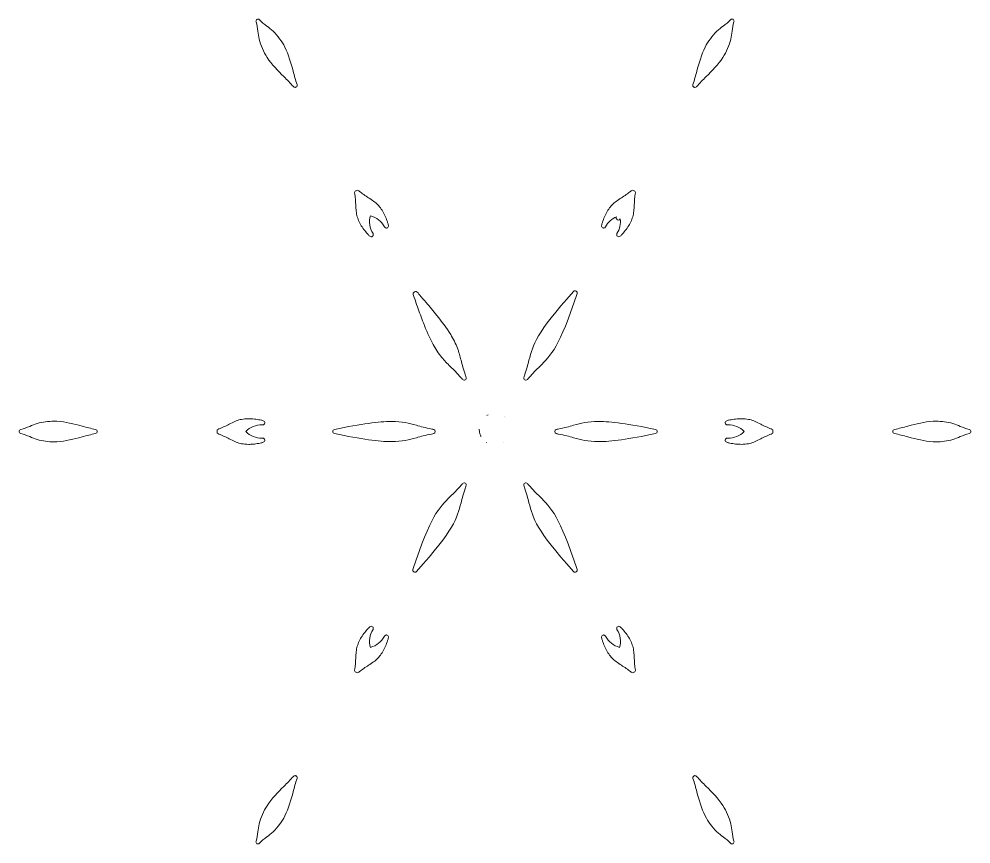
# Model space of a CAD drawing. Header units: inches. Extents: x -5 to 3122, y -2796 to 0.
# Drawn here: x 1123 to 2003, y -1948 to -1186 of the extents above; entities that cross this region are included whole.
import ezdxf

# ---------------------------------------------------------------- set-up
doc = ezdxf.new("R2010")
doc.units = ezdxf.units.IN
doc.header["$MEASUREMENT"] = 0
doc.layers.add('5', color=7, linetype='Continuous')

msp = doc.modelspace()

# ---------------------------------------------------------------- linework, layer by layer
at = {"layer": '5', "lineweight": 0}
for points, knots in [([(1379.12, -1248.51), (1378.81, -1248.68), (1378.48, -1248.77), (1378.14, -1248.77), (1377.6, -1248.77), (1377.06, -1248.54), (1376.68, -1248.1), (1373.88, -1244.91), (1370.78, -1241.81), (1367.78, -1238.82), (1362.3, -1233.34), (1356.63, -1227.68), (1352.31, -1221.01), (1348.98, -1215.86), (1346.51, -1210.19), (1344.98, -1204.17), (1344.35, -1201.68), (1344.06, -1199.21), (1343.78, -1196.81), (1343.42, -1193.78), (1343.09, -1190.91), (1342.1, -1188.21), (1341.78, -1187.32), (1342.14, -1186.33), (1342.96, -1185.86), (1343.26, -1185.68), (1343.6, -1185.6), (1343.93, -1185.6), (1344.49, -1185.6), (1345.04, -1185.84), (1345.42, -1186.29), (1347.28, -1188.5), (1349.59, -1190.23), (1352.04, -1192.06), (1353.96, -1193.5), (1355.95, -1194.99), (1357.78, -1196.77), (1362.24, -1201.11), (1365.91, -1206.08), (1368.71, -1211.55), (1372.32, -1218.62), (1374.39, -1226.36), (1376.39, -1233.84), (1377.49, -1237.94), (1378.62, -1242.17), (1379.99, -1246.2), (1380.28, -1247.07), (1379.92, -1248.04), (1379.12, -1248.51)], [0, 0, 0, 0, 1, 1, 1, 2, 2, 2, 3, 3, 3, 4, 4, 4, 5, 5, 5, 6, 6, 6, 7, 7, 7, 8, 8, 8, 9, 9, 9, 10, 10, 10, 11, 11, 11, 12, 12, 12, 13, 13, 13, 14, 14, 14, 15, 15, 15, 16, 16, 16, 16]), ([(1746.01, -1246.21), (1747.37, -1242.18), (1748.5, -1237.94), (1749.6, -1233.84), (1751.6, -1226.36), (1753.67, -1218.62), (1757.29, -1211.54), (1760.08, -1206.08), (1763.76, -1201.11), (1768.21, -1196.77), (1770.04, -1194.98), (1772.03, -1193.5), (1773.96, -1192.06), (1776.41, -1190.22), (1778.73, -1188.49), (1780.58, -1186.27), (1780.96, -1185.82), (1781.52, -1185.58), (1782.08, -1185.58), (1782.41, -1185.58), (1782.74, -1185.66), (1783.05, -1185.84), (1783.87, -1186.31), (1784.23, -1187.3), (1783.9, -1188.19), (1782.91, -1190.9), (1782.58, -1193.77), (1782.22, -1196.81), (1781.94, -1199.21), (1781.65, -1201.68), (1781.02, -1204.17), (1779.49, -1210.19), (1777.02, -1215.86), (1773.69, -1221.01), (1769.37, -1227.68), (1763.71, -1233.34), (1758.22, -1238.82), (1755.22, -1241.82), (1752.12, -1244.92), (1749.31, -1248.12), (1748.93, -1248.55), (1748.39, -1248.78), (1747.85, -1248.78), (1747.52, -1248.78), (1747.18, -1248.69), (1746.88, -1248.52), (1746.07, -1248.05), (1745.71, -1247.09), (1746.01, -1246.21)], [0, 0, 0, 0, 1, 1, 1, 2, 2, 2, 3, 3, 3, 4, 4, 4, 5, 5, 5, 6, 6, 6, 7, 7, 7, 8, 8, 8, 9, 9, 9, 10, 10, 10, 11, 11, 11, 12, 12, 12, 13, 13, 13, 14, 14, 14, 15, 15, 15, 16, 16, 16, 16]), ([(1463.29, -1378.72), (1463.06, -1378.81), (1462.82, -1378.85), (1462.58, -1378.85), (1461.9, -1378.85), (1461.24, -1378.49), (1460.89, -1377.85), (1457.89, -1372.5), (1453.48, -1369), (1447.77, -1367.42), (1446.28, -1373.16), (1447.11, -1378.72), (1450.25, -1383.99), (1450.75, -1384.83), (1450.55, -1385.9), (1449.79, -1386.51), (1449.44, -1386.8), (1449.01, -1386.94), (1448.58, -1386.94), (1448.09, -1386.94), (1447.61, -1386.76), (1447.24, -1386.4), (1446.9, -1386.08), (1446.56, -1385.75), (1446.23, -1385.43), (1446.2, -1385.4), (1446.17, -1385.38), (1446.14, -1385.35), (1445.53, -1384.67), (1444.91, -1384), (1444.32, -1383.31), (1443.12, -1381.93), (1441.99, -1380.48), (1440.96, -1379.02), (1438.75, -1375.87), (1437.1, -1372.71), (1436.06, -1369.63), (1435.51, -1368.02), (1435.09, -1366.34), (1434.81, -1364.58), (1434.59, -1363.01), (1434.44, -1361.14), (1434.36, -1359.05), (1434.36, -1359.05), (1434.28, -1357.65), (1434.28, -1357.65), (1434.11, -1354.25), (1433.93, -1350.73), (1433.27, -1347.19), (1433.27, -1347.19), (1433.18, -1346.73), (1433.18, -1346.73), (1432.99, -1345.79), (1433.51, -1344.86), (1434.41, -1344.53), (1434.45, -1344.51), (1434.48, -1344.49), (1434.52, -1344.47), (1434.52, -1344.47), (1434.52, -1344.47), (1434.52, -1344.47), (1434.56, -1344.45), (1434.59, -1344.43), (1434.63, -1344.4), (1434.99, -1344.1), (1435.43, -1343.95), (1435.87, -1343.95), (1436.32, -1343.95), (1436.78, -1344.11), (1437.14, -1344.43), (1437.14, -1344.43), (1437.5, -1344.75), (1437.5, -1344.75), (1440.23, -1347.08), (1443.19, -1349), (1446.05, -1350.85), (1446.05, -1350.85), (1447.2, -1351.6), (1447.2, -1351.6), (1449, -1352.73), (1450.54, -1353.8), (1451.83, -1354.8), (1453.18, -1355.9), (1454.42, -1357.1), (1455.54, -1358.38), (1457.68, -1360.82), (1459.59, -1363.83), (1461.22, -1367.32), (1461.97, -1368.95), (1462.66, -1370.65), (1463.26, -1372.38), (1463.56, -1373.24), (1463.83, -1374.1), (1464.11, -1374.98), (1464.12, -1375.01), (1464.13, -1375.05), (1464.14, -1375.09), (1464.25, -1375.54), (1464.37, -1375.99), (1464.48, -1376.45), (1464.7, -1377.4), (1464.2, -1378.36), (1463.29, -1378.72)], [0, 0, 0, 0, 1, 1, 1, 2, 2, 2, 3, 3, 3, 4, 4, 4, 5, 5, 5, 6, 6, 6, 7, 7, 7, 8, 8, 8, 9, 9, 9, 10, 10, 10, 11, 11, 11, 12, 12, 12, 13, 13, 13, 14, 14, 14, 15, 15, 15, 16, 16, 16, 17, 17, 17, 18, 18, 18, 19, 19, 19, 20, 20, 20, 21, 21, 21, 22, 22, 22, 23, 23, 23, 24, 24, 24, 25, 25, 25, 26, 26, 26, 27, 27, 27, 28, 28, 28, 29, 29, 29, 30, 30, 30, 31, 31, 31, 32, 32, 32, 33, 33, 33, 34, 34, 34, 34]), ([(1661.53, -1376.44), (1661.64, -1375.98), (1661.75, -1375.53), (1661.86, -1375.09), (1661.87, -1375.05), (1661.88, -1375.01), (1661.89, -1374.98), (1662.17, -1374.1), (1662.44, -1373.24), (1662.74, -1372.38), (1663.34, -1370.65), (1664.03, -1368.95), (1664.78, -1367.32), (1666.41, -1363.83), (1668.32, -1360.82), (1670.46, -1358.38), (1671.58, -1357.1), (1672.83, -1355.9), (1674.21, -1354.78), (1675.45, -1353.8), (1677, -1352.74), (1678.78, -1351.62), (1678.78, -1351.62), (1679.95, -1350.85), (1679.95, -1350.85), (1682.81, -1349), (1685.77, -1347.09), (1688.51, -1344.75), (1688.51, -1344.75), (1688.86, -1344.43), (1688.86, -1344.43), (1689.22, -1344.11), (1689.68, -1343.95), (1690.14, -1343.95), (1690.58, -1343.95), (1691.02, -1344.1), (1691.38, -1344.4), (1691.41, -1344.43), (1691.44, -1344.45), (1691.48, -1344.47), (1691.48, -1344.47), (1691.56, -1344.51), (1691.6, -1344.53), (1692.48, -1344.86), (1693, -1345.78), (1692.82, -1346.71), (1692.82, -1346.71), (1692.72, -1347.19), (1692.72, -1347.19), (1692.07, -1350.72), (1691.89, -1354.23), (1691.72, -1357.63), (1691.72, -1357.63), (1691.64, -1359.01), (1691.64, -1359.01), (1691.56, -1361.13), (1691.41, -1363), (1691.18, -1364.62), (1690.91, -1366.34), (1690.49, -1368.02), (1689.94, -1369.63), (1688.9, -1372.71), (1687.25, -1375.86), (1685.04, -1379.02), (1684.01, -1380.48), (1682.88, -1381.93), (1681.68, -1383.32), (1681.08, -1384), (1680.47, -1384.67), (1679.85, -1385.35), (1679.83, -1385.37), (1679.74, -1385.46), (1679.72, -1385.48), (1679.4, -1385.79), (1679.09, -1386.09), (1678.77, -1386.39), (1678.39, -1386.75), (1677.91, -1386.93), (1677.43, -1386.93), (1677, -1386.93), (1676.57, -1386.79), (1676.21, -1386.5), (1675.46, -1385.9), (1675.26, -1384.82), (1675.76, -1383.99), (1678.35, -1379.62), (1679.37, -1375.04), (1678.79, -1370.34), (1678.79, -1370.34), (1678.72, -1370.45), (1678.72, -1370.45), (1678.36, -1371.08), (1677.71, -1371.43), (1677.04, -1371.43), (1676.71, -1371.43), (1676.37, -1371.34), (1676.07, -1371.17), (1675.13, -1370.63), (1674.82, -1369.44), (1675.35, -1368.51), (1675.35, -1368.51), (1675.42, -1368.39), (1675.42, -1368.39), (1671.06, -1370.24), (1667.6, -1373.41), (1665.12, -1377.84), (1664.76, -1378.47), (1664.11, -1378.84), (1663.42, -1378.84), (1663.18, -1378.84), (1662.94, -1378.8), (1662.71, -1378.71), (1661.81, -1378.35), (1661.3, -1377.38), (1661.53, -1376.44)], [0, 0, 0, 0, 1, 1, 1, 2, 2, 2, 3, 3, 3, 4, 4, 4, 5, 5, 5, 6, 6, 6, 7, 7, 7, 8, 8, 8, 9, 9, 9, 10, 10, 10, 11, 11, 11, 12, 12, 12, 13, 13, 13, 14, 14, 14, 15, 15, 15, 16, 16, 16, 17, 17, 17, 18, 18, 18, 19, 19, 19, 20, 20, 20, 21, 21, 21, 22, 22, 22, 23, 23, 23, 24, 24, 24, 25, 25, 25, 26, 26, 26, 27, 27, 27, 28, 28, 28, 29, 29, 29, 30, 30, 30, 31, 31, 31, 32, 32, 32, 33, 33, 33, 34, 34, 34, 35, 35, 35, 36, 36, 36, 37, 37, 37, 38, 38, 38, 38]), ([(1535.42, -1519.23), (1535.11, -1519.41), (1534.78, -1519.49), (1534.45, -1519.49), (1533.92, -1519.49), (1533.39, -1519.28), (1533.01, -1518.86), (1533.01, -1518.86), (1532.62, -1518.43), (1532.62, -1518.43), (1532.34, -1518.13), (1532.06, -1517.83), (1531.78, -1517.53), (1531.75, -1517.5), (1531.73, -1517.48), (1531.71, -1517.45), (1527.91, -1513.01), (1524.6, -1509.77), (1521.69, -1506.91), (1518.93, -1504.2), (1516.19, -1501.49), (1513.73, -1498.51), (1510.7, -1494.85), (1508.14, -1490.84), (1505.87, -1486.67), (1502.35, -1480.19), (1499.46, -1473.36), (1496.78, -1466.5), (1494.87, -1461.63), (1493.07, -1456.71), (1491.34, -1451.76), (1490.31, -1448.84), (1489.31, -1445.9), (1488.32, -1442.96), (1488.01, -1442.03), (1487.19, -1440.59), (1487.31, -1439.5), (1487.33, -1439.36), (1487.36, -1439.22), (1487.41, -1439.1), (1487.79, -1438.15), (1489.13, -1437.32), (1490.16, -1437.57), (1491.32, -1437.86), (1492.49, -1439.83), (1493.29, -1440.73), (1495.31, -1443.03), (1497.33, -1445.34), (1499.32, -1447.66), (1502.69, -1451.59), (1506.01, -1455.56), (1509.24, -1459.61), (1513.79, -1465.32), (1518.21, -1471.17), (1522.02, -1477.41), (1524.48, -1481.43), (1526.65, -1485.63), (1528.31, -1490.05), (1529.66, -1493.66), (1530.64, -1497.39), (1531.6, -1501.12), (1531.6, -1501.14), (1531.61, -1501.16), (1531.61, -1501.18), (1532.63, -1505.13), (1533.79, -1509.61), (1535.73, -1515.13), (1535.74, -1515.16), (1535.75, -1515.19), (1535.76, -1515.22), (1535.88, -1515.62), (1536.01, -1516.02), (1536.13, -1516.42), (1536.13, -1516.42), (1536.3, -1516.97), (1536.3, -1516.97), (1536.57, -1517.83), (1536.21, -1518.77), (1535.42, -1519.23)], [0, 0, 0, 0, 1, 1, 1, 2, 2, 2, 3, 3, 3, 4, 4, 4, 5, 5, 5, 6, 6, 6, 7, 7, 7, 8, 8, 8, 9, 9, 9, 10, 10, 10, 11, 11, 11, 12, 12, 12, 13, 13, 13, 14, 14, 14, 15, 15, 15, 16, 16, 16, 17, 17, 17, 18, 18, 18, 19, 19, 19, 20, 20, 20, 21, 21, 21, 22, 22, 22, 23, 23, 23, 24, 24, 24, 25, 25, 25, 26, 26, 26, 26]), ([(1589.7, -1516.96), (1589.7, -1516.96), (1589.87, -1516.4), (1589.87, -1516.4), (1590, -1516.01), (1590.12, -1515.62), (1590.24, -1515.23), (1590.25, -1515.19), (1590.26, -1515.16), (1590.27, -1515.13), (1592.21, -1509.62), (1593.37, -1505.13), (1594.39, -1501.18), (1598.2, -1486.39), (1600.72, -1476.63), (1635.55, -1437.53), (1635.93, -1437.1), (1636.46, -1436.88), (1637.01, -1436.88), (1637.34, -1436.88), (1637.67, -1436.96), (1637.98, -1437.14), (1638.78, -1437.6), (1639.14, -1438.56), (1638.85, -1439.43), (1622.41, -1489.15), (1615.21, -1496.21), (1604.31, -1506.91), (1601.4, -1509.77), (1598.09, -1513.01), (1594.29, -1517.45), (1594.27, -1517.48), (1594.25, -1517.5), (1594.22, -1517.52), (1593.93, -1517.83), (1593.65, -1518.14), (1593.37, -1518.45), (1593.37, -1518.45), (1592.99, -1518.86), (1592.99, -1518.86), (1592.61, -1519.27), (1592.08, -1519.49), (1591.56, -1519.49), (1591.22, -1519.49), (1590.89, -1519.4), (1590.58, -1519.23), (1589.8, -1518.77), (1589.43, -1517.83), (1589.7, -1516.96)], [0, 0, 0, 0, 1, 1, 1, 2, 2, 2, 3, 3, 3, 4, 4, 4, 5, 5, 5, 6, 6, 6, 7, 7, 7, 8, 8, 8, 9, 9, 9, 10, 10, 10, 11, 11, 11, 12, 12, 12, 13, 13, 13, 14, 14, 14, 15, 15, 15, 16, 16, 16, 16]), ([(1193.66, -1568.91), (1189.5, -1569.74), (1185.26, -1570.88), (1181.17, -1571.98), (1173.69, -1573.99), (1165.95, -1576.07), (1158.02, -1576.47), (1157.09, -1576.52), (1156.14, -1576.54), (1155.2, -1576.54), (1150, -1576.54), (1144.81, -1575.82), (1139.76, -1574.4), (1137.29, -1573.7), (1135.01, -1572.72), (1132.79, -1571.76), (1130.01, -1570.56), (1127.38, -1569.43), (1124.56, -1568.92), (1123.63, -1568.75), (1122.96, -1567.95), (1122.96, -1567.01), (1122.96, -1566.06), (1123.63, -1565.26), (1124.56, -1565.09), (1127.38, -1564.58), (1130.01, -1563.45), (1132.8, -1562.25), (1135.01, -1561.29), (1137.29, -1560.31), (1139.76, -1559.61), (1144.81, -1558.19), (1150, -1557.47), (1155.19, -1557.47), (1156.13, -1557.47), (1157.08, -1557.49), (1158.02, -1557.54), (1165.95, -1557.94), (1173.69, -1560.02), (1181.17, -1562.03), (1185.27, -1563.13), (1189.5, -1564.27), (1193.66, -1565.1), (1194.58, -1565.28), (1195.23, -1566.08), (1195.23, -1567.01), (1195.23, -1567.93), (1194.58, -1568.73), (1193.66, -1568.91)], [0, 0, 0, 0, 1, 1, 1, 2, 2, 2, 3, 3, 3, 4, 4, 4, 5, 5, 5, 6, 6, 6, 7, 7, 7, 8, 8, 8, 9, 9, 9, 10, 10, 10, 11, 11, 11, 12, 12, 12, 13, 13, 13, 14, 14, 14, 15, 15, 15, 16, 16, 16, 16]), ([(1348.71, -1576.96), (1348.3, -1577.08), (1347.89, -1577.2), (1347.48, -1577.31), (1347.48, -1577.31), (1347.29, -1577.37), (1347.25, -1577.38), (1346.36, -1577.57), (1345.47, -1577.77), (1344.58, -1577.94), (1342.77, -1578.29), (1340.95, -1578.54), (1339.18, -1578.7), (1337.85, -1578.82), (1336.55, -1578.88), (1335.3, -1578.88), (1332.94, -1578.88), (1330.68, -1578.67), (1328.6, -1578.25), (1326.94, -1577.93), (1325.27, -1577.45), (1323.6, -1576.81), (1322.13, -1576.22), (1320.43, -1575.41), (1318.58, -1574.43), (1318.58, -1574.43), (1317.34, -1573.8), (1317.34, -1573.8), (1314.3, -1572.25), (1311.16, -1570.65), (1307.77, -1569.45), (1307.77, -1569.45), (1307.32, -1569.3), (1307.32, -1569.3), (1306.42, -1568.99), (1305.88, -1568.08), (1306.03, -1567.14), (1306.04, -1567.09), (1306.04, -1567.05), (1306.04, -1567), (1306.04, -1566.96), (1306.04, -1566.92), (1306.03, -1566.87), (1305.88, -1565.94), (1306.42, -1565.02), (1307.32, -1564.71), (1307.32, -1564.71), (1307.78, -1564.56), (1307.78, -1564.56), (1311.16, -1563.36), (1314.3, -1561.76), (1317.33, -1560.21), (1317.33, -1560.21), (1318.55, -1559.59), (1318.55, -1559.59), (1320.44, -1558.6), (1322.14, -1557.79), (1323.64, -1557.18), (1325.27, -1556.56), (1326.93, -1556.08), (1328.6, -1555.76), (1330.68, -1555.34), (1332.94, -1555.13), (1335.3, -1555.13), (1336.55, -1555.13), (1337.85, -1555.19), (1339.18, -1555.31), (1340.96, -1555.47), (1342.78, -1555.72), (1344.58, -1556.07), (1345.47, -1556.24), (1346.36, -1556.44), (1347.25, -1556.63), (1347.29, -1556.64), (1347.33, -1556.65), (1347.37, -1556.66), (1347.81, -1556.79), (1348.26, -1556.92), (1348.71, -1557.05), (1349.65, -1557.33), (1350.23, -1558.25), (1350.08, -1559.21), (1349.94, -1560.16), (1349.12, -1560.86), (1348.16, -1560.86), (1348.15, -1560.86), (1347.78, -1560.86), (1347.78, -1560.86), (1341.8, -1560.86), (1336.68, -1562.93), (1332.54, -1567), (1336.68, -1571.08), (1341.8, -1573.15), (1347.78, -1573.15), (1347.78, -1573.15), (1348.15, -1573.15), (1348.16, -1573.15), (1349.12, -1573.15), (1349.94, -1573.85), (1350.09, -1574.8), (1350.23, -1575.76), (1349.65, -1576.68), (1348.71, -1576.96)], [0, 0, 0, 0, 1, 1, 1, 2, 2, 2, 3, 3, 3, 4, 4, 4, 5, 5, 5, 6, 6, 6, 7, 7, 7, 8, 8, 8, 9, 9, 9, 10, 10, 10, 11, 11, 11, 12, 12, 12, 13, 13, 13, 14, 14, 14, 15, 15, 15, 16, 16, 16, 17, 17, 17, 18, 18, 18, 19, 19, 19, 20, 20, 20, 21, 21, 21, 22, 22, 22, 23, 23, 23, 24, 24, 24, 25, 25, 25, 26, 26, 26, 27, 27, 27, 28, 28, 28, 29, 29, 29, 30, 30, 30, 31, 31, 31, 32, 32, 32, 33, 33, 33, 34, 34, 34, 34]), ([(1506.3, -1568.91), (1506.3, -1568.91), (1504.93, -1569.21), (1504.43, -1569.33), (1498.69, -1570.4), (1494.23, -1571.64), (1490.3, -1572.73), (1483.33, -1574.67), (1477.31, -1576.35), (1467.32, -1576.35), (1455.69, -1576.35), (1439.43, -1574.05), (1414.59, -1568.91), (1413.69, -1568.72), (1413.04, -1567.93), (1413.04, -1567), (1413.04, -1566.08), (1413.69, -1565.29), (1414.59, -1565.1), (1439.43, -1559.96), (1455.69, -1557.66), (1467.32, -1557.66), (1477.31, -1557.66), (1483.33, -1559.34), (1490.3, -1561.27), (1494.26, -1562.38), (1498.74, -1563.62), (1504.54, -1564.7), (1504.57, -1564.71), (1504.6, -1564.71), (1504.64, -1564.72), (1505.19, -1564.85), (1505.74, -1564.98), (1506.3, -1565.11), (1507.19, -1565.31), (1507.82, -1566.1), (1507.82, -1567.01), (1507.82, -1567.92), (1507.19, -1568.71), (1506.3, -1568.91)], [0, 0, 0, 0, 1, 1, 1, 2, 2, 2, 3, 3, 3, 4, 4, 4, 5, 5, 5, 6, 6, 6, 7, 7, 7, 8, 8, 8, 9, 9, 9, 10, 10, 10, 11, 11, 11, 12, 12, 12, 13, 13, 13, 13]), ([(1555.73, -1552.14), (1555.64, -1552.18), (1555.56, -1552.24), (1555.48, -1552.29), (1555.56, -1552.24), (1555.64, -1552.18), (1555.73, -1552.14)], [0, 0, 0, 0, 1, 1, 1, 2, 2, 2, 2]), ([(1556.77, -1551.6), (1556.68, -1551.64), (1556.59, -1551.68), (1556.51, -1551.72), (1556.59, -1551.68), (1556.68, -1551.64), (1556.77, -1551.6)], [0, 0, 0, 0, 1, 1, 1, 2, 2, 2, 2]), ([(1571.46, -1552.9), (1571.46, -1552.9), (1571.46, -1552.9), (1571.46, -1552.9), (1571.46, -1552.9), (1571.46, -1552.9), (1571.46, -1552.9)], [0, 0, 0, 0, 1, 1, 1, 2, 2, 2, 2]), ([(1572.55, -1553.76), (1572.54, -1553.75), (1572.53, -1553.74), (1572.52, -1553.73), (1572.53, -1553.74), (1572.54, -1553.75), (1572.55, -1553.76)], [0, 0, 0, 0, 1, 1, 1, 2, 2, 2, 2]), ([(1711.41, -1568.91), (1686.57, -1574.05), (1670.31, -1576.34), (1658.68, -1576.34), (1648.69, -1576.34), (1642.67, -1574.67), (1635.7, -1572.73), (1631.77, -1571.64), (1627.31, -1570.4), (1621.56, -1569.33), (1621.53, -1569.32), (1621.49, -1569.31), (1621.46, -1569.31), (1621.07, -1569.21), (1620.67, -1569.12), (1620.27, -1569.03), (1620.27, -1569.03), (1619.7, -1568.9), (1619.7, -1568.9), (1618.81, -1568.7), (1618.18, -1567.92), (1618.18, -1567.01), (1618.18, -1566.1), (1618.81, -1565.31), (1619.7, -1565.11), (1620.24, -1564.98), (1620.79, -1564.86), (1621.34, -1564.72), (1621.37, -1564.72), (1621.4, -1564.71), (1621.43, -1564.7), (1627.24, -1563.63), (1631.74, -1562.38), (1635.7, -1561.27), (1642.67, -1559.34), (1648.69, -1557.66), (1658.68, -1557.66), (1670.31, -1557.66), (1686.57, -1559.95), (1711.41, -1565.1), (1712.31, -1565.28), (1712.96, -1566.08), (1712.96, -1567), (1712.96, -1567.93), (1712.31, -1568.72), (1711.41, -1568.91)], [0, 0, 0, 0, 1, 1, 1, 2, 2, 2, 3, 3, 3, 4, 4, 4, 5, 5, 5, 6, 6, 6, 7, 7, 7, 8, 8, 8, 9, 9, 9, 10, 10, 10, 11, 11, 11, 12, 12, 12, 13, 13, 13, 14, 14, 14, 15, 15, 15, 15]), ([(1819.97, -1567.12), (1820.13, -1568.06), (1819.59, -1568.98), (1818.68, -1569.29), (1818.68, -1569.29), (1818.22, -1569.44), (1818.22, -1569.44), (1814.84, -1570.64), (1811.71, -1572.24), (1808.68, -1573.79), (1808.68, -1573.79), (1807.45, -1574.42), (1807.45, -1574.42), (1805.56, -1575.41), (1803.87, -1576.21), (1802.36, -1576.82), (1800.73, -1577.44), (1799.07, -1577.92), (1797.41, -1578.25), (1795.32, -1578.67), (1793.07, -1578.87), (1790.7, -1578.87), (1789.45, -1578.87), (1788.15, -1578.82), (1786.82, -1578.7), (1785.04, -1578.54), (1783.22, -1578.28), (1781.42, -1577.94), (1780.53, -1577.77), (1779.64, -1577.57), (1778.75, -1577.37), (1778.71, -1577.36), (1778.51, -1577.31), (1778.51, -1577.31), (1778.1, -1577.19), (1777.7, -1577.08), (1777.28, -1576.95), (1776.35, -1576.68), (1775.77, -1575.75), (1775.92, -1574.79), (1776.06, -1573.84), (1776.88, -1573.14), (1777.84, -1573.14), (1777.85, -1573.14), (1778.22, -1573.14), (1778.22, -1573.14), (1784.2, -1573.14), (1789.32, -1571.08), (1793.46, -1567), (1789.32, -1562.92), (1784.2, -1560.86), (1778.22, -1560.86), (1778.22, -1560.86), (1777.85, -1560.86), (1777.84, -1560.86), (1776.88, -1560.86), (1776.06, -1560.16), (1775.92, -1559.21), (1775.77, -1558.25), (1776.35, -1557.32), (1777.29, -1557.05), (1777.71, -1556.92), (1778.14, -1556.8), (1778.63, -1556.66), (1778.67, -1556.65), (1778.71, -1556.64), (1778.75, -1556.63), (1779.64, -1556.43), (1780.53, -1556.24), (1781.42, -1556.06), (1783.22, -1555.72), (1785.04, -1555.46), (1786.83, -1555.3), (1788.15, -1555.19), (1789.45, -1555.13), (1790.7, -1555.13), (1793.06, -1555.13), (1795.32, -1555.34), (1797.4, -1555.75), (1799.07, -1556.08), (1800.74, -1556.56), (1802.4, -1557.19), (1803.87, -1557.79), (1805.57, -1558.59), (1807.42, -1559.57), (1807.42, -1559.57), (1808.67, -1560.21), (1808.67, -1560.21), (1811.7, -1561.76), (1814.84, -1563.36), (1818.23, -1564.56), (1818.23, -1564.56), (1818.68, -1564.71), (1818.68, -1564.71), (1819.59, -1565.02), (1820.13, -1565.94), (1819.97, -1566.88), (1819.96, -1566.92), (1819.96, -1566.96), (1819.96, -1567), (1819.96, -1567.04), (1819.96, -1567.08), (1819.97, -1567.12)], [0, 0, 0, 0, 1, 1, 1, 2, 2, 2, 3, 3, 3, 4, 4, 4, 5, 5, 5, 6, 6, 6, 7, 7, 7, 8, 8, 8, 9, 9, 9, 10, 10, 10, 11, 11, 11, 12, 12, 12, 13, 13, 13, 14, 14, 14, 15, 15, 15, 16, 16, 16, 17, 17, 17, 18, 18, 18, 19, 19, 19, 20, 20, 20, 21, 21, 21, 22, 22, 22, 23, 23, 23, 24, 24, 24, 25, 25, 25, 26, 26, 26, 27, 27, 27, 28, 28, 28, 29, 29, 29, 30, 30, 30, 31, 31, 31, 32, 32, 32, 33, 33, 33, 34, 34, 34, 34]), ([(2001.44, -1568.91), (1998.62, -1569.42), (1995.99, -1570.56), (1993.21, -1571.76), (1990.99, -1572.71), (1988.71, -1573.7), (1986.24, -1574.39), (1981.19, -1575.81), (1976, -1576.54), (1970.8, -1576.54), (1969.87, -1576.54), (1968.92, -1576.51), (1967.98, -1576.46), (1960.05, -1576.06), (1952.31, -1573.98), (1944.83, -1571.97), (1940.73, -1570.87), (1936.5, -1569.74), (1932.34, -1568.91), (1931.42, -1568.73), (1930.77, -1567.93), (1930.77, -1567), (1930.77, -1566.07), (1931.42, -1565.27), (1932.34, -1565.09), (1936.5, -1564.26), (1940.74, -1563.12), (1944.83, -1562.03), (1952.31, -1560.02), (1960.05, -1557.94), (1967.98, -1557.53), (1968.92, -1557.49), (1969.86, -1557.46), (1970.8, -1557.46), (1976, -1557.46), (1981.19, -1558.18), (1986.24, -1559.61), (1988.71, -1560.3), (1990.99, -1561.29), (1993.21, -1562.24), (1995.99, -1563.44), (1998.62, -1564.58), (2001.44, -1565.08), (2002.37, -1565.25), (2003.04, -1566.06), (2003.04, -1567), (2003.04, -1567.94), (2002.37, -1568.75), (2001.44, -1568.91)], [0, 0, 0, 0, 1, 1, 1, 2, 2, 2, 3, 3, 3, 4, 4, 4, 5, 5, 5, 6, 6, 6, 7, 7, 7, 8, 8, 8, 9, 9, 9, 10, 10, 10, 11, 11, 11, 12, 12, 12, 13, 13, 13, 14, 14, 14, 15, 15, 15, 16, 16, 16, 16]), ([(1548.41, -1564.93), (1548.41, -1565.29), (1548.43, -1565.66), (1548.46, -1566.02), (1548.43, -1565.66), (1548.41, -1565.29), (1548.41, -1564.93)], [0, 0, 0, 0, 1, 1, 1, 2, 2, 2, 2]), ([(1548.52, -1566.53), (1548.56, -1566.9), (1548.61, -1567.26), (1548.68, -1567.61), (1548.61, -1567.26), (1548.56, -1566.9), (1548.52, -1566.53)], [0, 0, 0, 0, 1, 1, 1, 2, 2, 2, 2]), ([(1548.77, -1568.01), (1548.84, -1568.3), (1548.91, -1568.59), (1548.99, -1568.87), (1548.91, -1568.59), (1548.84, -1568.3), (1548.77, -1568.01)], [0, 0, 0, 0, 1, 1, 1, 2, 2, 2, 2]), ([(1549.1, -1569.24), (1549.22, -1569.61), (1549.35, -1569.96), (1549.49, -1570.31), (1549.35, -1569.96), (1549.22, -1569.61), (1549.1, -1569.24)], [0, 0, 0, 0, 1, 1, 1, 2, 2, 2, 2]), ([(1549.64, -1570.65), (1549.79, -1571), (1549.96, -1571.36), (1550.14, -1571.7), (1549.96, -1571.36), (1549.79, -1571), (1549.64, -1570.65)], [0, 0, 0, 0, 1, 1, 1, 2, 2, 2, 2]), ([(1555.2, -1577.11), (1555.28, -1577.16), (1555.37, -1577.21), (1555.45, -1577.26), (1555.37, -1577.21), (1555.28, -1577.16), (1555.2, -1577.11)], [0, 0, 0, 0, 1, 1, 1, 2, 2, 2, 2]), ([(1570.57, -1577.25), (1570.58, -1577.24), (1570.58, -1577.24), (1570.59, -1577.23), (1570.58, -1577.24), (1570.58, -1577.24), (1570.57, -1577.25)], [0, 0, 0, 0, 1, 1, 1, 2, 2, 2, 2]), ([(1536.3, -1617.04), (1536.3, -1617.04), (1536.15, -1617.54), (1536.15, -1617.54), (1536.02, -1617.95), (1535.89, -1618.36), (1535.77, -1618.78), (1535.76, -1618.81), (1535.75, -1618.84), (1535.74, -1618.87), (1533.79, -1624.39), (1532.63, -1628.87), (1531.61, -1632.83), (1527.8, -1647.61), (1525.28, -1657.38), (1490.45, -1696.48), (1490.07, -1696.91), (1489.53, -1697.13), (1488.99, -1697.13), (1488.66, -1697.13), (1488.33, -1697.05), (1488.02, -1696.87), (1487.22, -1696.41), (1486.86, -1695.45), (1487.15, -1694.58), (1503.59, -1644.86), (1510.79, -1637.79), (1521.69, -1627.1), (1524.6, -1624.24), (1527.91, -1621), (1531.78, -1616.48), (1532.07, -1616.18), (1532.35, -1615.86), (1532.64, -1615.55), (1532.64, -1615.55), (1533.01, -1615.14), (1533.01, -1615.14), (1533.39, -1614.73), (1533.92, -1614.52), (1534.45, -1614.52), (1534.78, -1614.52), (1535.11, -1614.6), (1535.42, -1614.78), (1536.21, -1615.23), (1536.57, -1616.17), (1536.3, -1617.04)], [0, 0, 0, 0, 1, 1, 1, 2, 2, 2, 3, 3, 3, 4, 4, 4, 5, 5, 5, 6, 6, 6, 7, 7, 7, 8, 8, 8, 9, 9, 9, 10, 10, 10, 11, 11, 11, 12, 12, 12, 13, 13, 13, 14, 14, 14, 15, 15, 15, 15]), ([(1590.58, -1614.78), (1590.89, -1614.6), (1591.22, -1614.52), (1591.56, -1614.52), (1592.08, -1614.52), (1592.61, -1614.73), (1592.98, -1615.14), (1592.98, -1615.14), (1593.4, -1615.59), (1593.4, -1615.59), (1593.67, -1615.89), (1593.95, -1616.19), (1594.23, -1616.49), (1594.26, -1616.52), (1594.28, -1616.54), (1594.3, -1616.56), (1598.1, -1621), (1601.4, -1624.24), (1604.31, -1627.1), (1615.21, -1637.79), (1622.41, -1644.86), (1638.86, -1694.58), (1639.15, -1695.45), (1638.78, -1696.41), (1637.98, -1696.87), (1637.68, -1697.05), (1637.34, -1697.13), (1637.01, -1697.13), (1636.47, -1697.13), (1635.93, -1696.91), (1635.55, -1696.48), (1600.72, -1657.38), (1598.2, -1647.61), (1594.39, -1632.83), (1593.37, -1628.87), (1592.21, -1624.39), (1590.24, -1618.78), (1590.12, -1618.39), (1590, -1618), (1589.87, -1617.61), (1589.87, -1617.61), (1589.7, -1617.04), (1589.7, -1617.04), (1589.43, -1616.17), (1589.8, -1615.23), (1590.58, -1614.78)], [0, 0, 0, 0, 1, 1, 1, 2, 2, 2, 3, 3, 3, 4, 4, 4, 5, 5, 5, 6, 6, 6, 7, 7, 7, 8, 8, 8, 9, 9, 9, 10, 10, 10, 11, 11, 11, 12, 12, 12, 13, 13, 13, 14, 14, 14, 15, 15, 15, 15]), ([(1464.48, -1757.56), (1464.37, -1758.02), (1464.25, -1758.47), (1464.14, -1758.92), (1464.13, -1758.96), (1464.12, -1759), (1464.11, -1759.03), (1463.83, -1759.91), (1463.56, -1760.77), (1463.26, -1761.63), (1462.66, -1763.36), (1461.98, -1765.06), (1461.22, -1766.69), (1459.6, -1770.18), (1457.68, -1773.18), (1455.54, -1775.63), (1454.43, -1776.9), (1453.18, -1778.11), (1451.8, -1779.23), (1450.55, -1780.2), (1449.01, -1781.27), (1447.23, -1782.39), (1447.23, -1782.39), (1446.05, -1783.16), (1446.05, -1783.16), (1443.19, -1785.01), (1440.24, -1786.92), (1437.5, -1789.26), (1437.5, -1789.26), (1437.15, -1789.57), (1437.15, -1789.57), (1436.78, -1789.89), (1436.33, -1790.06), (1435.87, -1790.06), (1435.43, -1790.06), (1434.99, -1789.91), (1434.63, -1789.61), (1434.59, -1789.58), (1434.56, -1789.56), (1434.53, -1789.54), (1434.49, -1789.52), (1434.45, -1789.5), (1434.41, -1789.49), (1433.52, -1789.15), (1432.99, -1788.22), (1433.18, -1787.28), (1433.18, -1787.28), (1433.27, -1786.81), (1433.27, -1786.81), (1433.93, -1783.28), (1434.11, -1779.77), (1434.28, -1776.37), (1434.28, -1776.37), (1434.36, -1774.99), (1434.36, -1774.99), (1434.44, -1772.87), (1434.59, -1771), (1434.82, -1769.38), (1435.09, -1767.67), (1435.51, -1765.98), (1436.06, -1764.38), (1437.1, -1761.3), (1438.75, -1758.14), (1440.96, -1754.99), (1441.99, -1753.52), (1443.12, -1752.08), (1444.32, -1750.69), (1444.92, -1750.01), (1445.53, -1749.34), (1446.15, -1748.66), (1446.17, -1748.63), (1446.2, -1748.61), (1446.23, -1748.58), (1446.56, -1748.26), (1446.9, -1747.93), (1447.24, -1747.61), (1447.61, -1747.25), (1448.09, -1747.07), (1448.58, -1747.07), (1449.01, -1747.07), (1449.44, -1747.21), (1449.79, -1747.5), (1450.55, -1748.1), (1450.75, -1749.18), (1450.25, -1750.01), (1447.11, -1755.29), (1446.28, -1760.85), (1447.77, -1766.59), (1453.48, -1765.01), (1457.89, -1761.51), (1460.89, -1756.15), (1461.24, -1755.52), (1461.9, -1755.16), (1462.58, -1755.16), (1462.82, -1755.16), (1463.06, -1755.2), (1463.29, -1755.29), (1464.2, -1755.64), (1464.7, -1756.61), (1464.48, -1757.56)], [0, 0, 0, 0, 1, 1, 1, 2, 2, 2, 3, 3, 3, 4, 4, 4, 5, 5, 5, 6, 6, 6, 7, 7, 7, 8, 8, 8, 9, 9, 9, 10, 10, 10, 11, 11, 11, 12, 12, 12, 13, 13, 13, 14, 14, 14, 15, 15, 15, 16, 16, 16, 17, 17, 17, 18, 18, 18, 19, 19, 19, 20, 20, 20, 21, 21, 21, 22, 22, 22, 23, 23, 23, 24, 24, 24, 25, 25, 25, 26, 26, 26, 27, 27, 27, 28, 28, 28, 29, 29, 29, 30, 30, 30, 31, 31, 31, 32, 32, 32, 33, 33, 33, 33]), ([(1662.71, -1755.29), (1662.94, -1755.2), (1663.18, -1755.16), (1663.42, -1755.16), (1664.1, -1755.16), (1664.76, -1755.52), (1665.12, -1756.15), (1668.11, -1761.51), (1672.52, -1765.01), (1678.23, -1766.59), (1679.72, -1760.85), (1678.89, -1755.28), (1675.75, -1750.01), (1675.25, -1749.18), (1675.45, -1748.1), (1676.21, -1747.5), (1676.57, -1747.21), (1677, -1747.07), (1677.42, -1747.07), (1677.91, -1747.07), (1678.39, -1747.25), (1678.76, -1747.6), (1679.11, -1747.93), (1679.44, -1748.25), (1679.78, -1748.58), (1679.8, -1748.6), (1679.83, -1748.63), (1679.86, -1748.66), (1680.47, -1749.34), (1681.09, -1750.01), (1681.68, -1750.69), (1682.89, -1752.08), (1684.02, -1753.53), (1685.05, -1754.99), (1687.25, -1758.14), (1688.9, -1761.3), (1689.95, -1764.38), (1690.49, -1765.98), (1690.91, -1767.67), (1691.19, -1769.42), (1691.41, -1771), (1691.57, -1772.87), (1691.65, -1774.96), (1691.65, -1774.96), (1691.72, -1776.38), (1691.72, -1776.38), (1691.89, -1779.78), (1692.08, -1783.29), (1692.73, -1786.82), (1692.73, -1786.82), (1692.83, -1787.29), (1692.83, -1787.29), (1693.01, -1788.23), (1692.48, -1789.15), (1691.59, -1789.48), (1691.55, -1789.5), (1691.51, -1789.52), (1691.49, -1789.53), (1691.45, -1789.55), (1691.41, -1789.58), (1691.38, -1789.61), (1691.02, -1789.91), (1690.58, -1790.05), (1690.14, -1790.05), (1689.68, -1790.05), (1689.22, -1789.89), (1688.86, -1789.57), (1688.86, -1789.57), (1688.5, -1789.25), (1688.5, -1789.25), (1685.77, -1786.92), (1682.81, -1785), (1679.95, -1783.15), (1679.95, -1783.15), (1678.8, -1782.41), (1678.8, -1782.41), (1677, -1781.27), (1675.46, -1780.2), (1674.17, -1779.21), (1672.83, -1778.11), (1671.58, -1776.91), (1670.46, -1775.63), (1668.32, -1773.18), (1666.41, -1770.18), (1664.78, -1766.69), (1664.03, -1765.06), (1663.34, -1763.36), (1662.74, -1761.63), (1662.44, -1760.77), (1662.17, -1759.9), (1661.89, -1759.03), (1661.88, -1758.99), (1661.87, -1758.96), (1661.86, -1758.92), (1661.86, -1758.92), (1661.62, -1757.97), (1661.52, -1757.56), (1661.3, -1756.61), (1661.8, -1755.64), (1662.71, -1755.29)], [0, 0, 0, 0, 1, 1, 1, 2, 2, 2, 3, 3, 3, 4, 4, 4, 5, 5, 5, 6, 6, 6, 7, 7, 7, 8, 8, 8, 9, 9, 9, 10, 10, 10, 11, 11, 11, 12, 12, 12, 13, 13, 13, 14, 14, 14, 15, 15, 15, 16, 16, 16, 17, 17, 17, 18, 18, 18, 19, 19, 19, 20, 20, 20, 21, 21, 21, 22, 22, 22, 23, 23, 23, 24, 24, 24, 25, 25, 25, 26, 26, 26, 27, 27, 27, 28, 28, 28, 29, 29, 29, 30, 30, 30, 31, 31, 31, 32, 32, 32, 33, 33, 33, 33]), ([(1379.99, -1887.81), (1378.62, -1891.84), (1377.49, -1896.07), (1376.4, -1900.16), (1374.39, -1907.65), (1372.32, -1915.39), (1368.71, -1922.46), (1365.92, -1927.93), (1362.24, -1932.9), (1357.79, -1937.24), (1355.95, -1939.02), (1353.96, -1940.51), (1352.04, -1941.95), (1349.59, -1943.78), (1347.28, -1945.51), (1345.42, -1947.72), (1345.04, -1948.17), (1344.49, -1948.41), (1343.93, -1948.41), (1343.6, -1948.41), (1343.27, -1948.33), (1342.96, -1948.15), (1342.14, -1947.68), (1341.78, -1946.69), (1342.1, -1945.8), (1343.09, -1943.09), (1343.42, -1940.23), (1343.78, -1937.2), (1344.06, -1934.8), (1344.35, -1932.33), (1344.98, -1929.84), (1346.51, -1923.82), (1348.98, -1918.15), (1352.31, -1913), (1356.63, -1906.33), (1362.3, -1900.67), (1367.78, -1895.19), (1370.78, -1892.2), (1373.88, -1889.1), (1376.68, -1885.9), (1377.06, -1885.47), (1377.6, -1885.24), (1378.14, -1885.24), (1378.48, -1885.24), (1378.81, -1885.33), (1379.12, -1885.5), (1379.92, -1885.97), (1380.29, -1886.94), (1379.99, -1887.81)], [0, 0, 0, 0, 1, 1, 1, 2, 2, 2, 3, 3, 3, 4, 4, 4, 5, 5, 5, 6, 6, 6, 7, 7, 7, 8, 8, 8, 9, 9, 9, 10, 10, 10, 11, 11, 11, 12, 12, 12, 13, 13, 13, 14, 14, 14, 15, 15, 15, 16, 16, 16, 16]), ([(1746.89, -1885.5), (1747.19, -1885.32), (1747.53, -1885.24), (1747.86, -1885.24), (1748.41, -1885.24), (1748.94, -1885.47), (1749.32, -1885.9), (1752.12, -1889.09), (1755.22, -1892.19), (1758.22, -1895.19), (1763.71, -1900.66), (1769.38, -1906.33), (1773.69, -1912.99), (1777.03, -1918.14), (1779.49, -1923.81), (1781.03, -1929.84), (1781.66, -1932.33), (1781.95, -1934.8), (1782.23, -1937.19), (1782.58, -1940.23), (1782.92, -1943.09), (1783.9, -1945.8), (1784.22, -1946.69), (1783.86, -1947.68), (1783.05, -1948.15), (1782.74, -1948.33), (1782.41, -1948.41), (1782.07, -1948.41), (1781.51, -1948.41), (1780.96, -1948.17), (1780.58, -1947.72), (1778.73, -1945.51), (1776.41, -1943.78), (1773.97, -1941.95), (1772.04, -1940.51), (1770.05, -1939.02), (1768.22, -1937.23), (1763.76, -1932.89), (1760.09, -1927.92), (1757.3, -1922.46), (1753.68, -1915.39), (1751.61, -1907.65), (1749.61, -1900.17), (1748.52, -1896.07), (1747.38, -1891.83), (1746.02, -1887.81), (1745.72, -1886.93), (1746.08, -1885.96), (1746.89, -1885.5)], [0, 0, 0, 0, 1, 1, 1, 2, 2, 2, 3, 3, 3, 4, 4, 4, 5, 5, 5, 6, 6, 6, 7, 7, 7, 8, 8, 8, 9, 9, 9, 10, 10, 10, 11, 11, 11, 12, 12, 12, 13, 13, 13, 14, 14, 14, 15, 15, 15, 16, 16, 16, 16])]:
    msp.add_open_spline(points, degree=3, knots=knots, dxfattribs=at)

doc.saveas('drawing.dxf')
